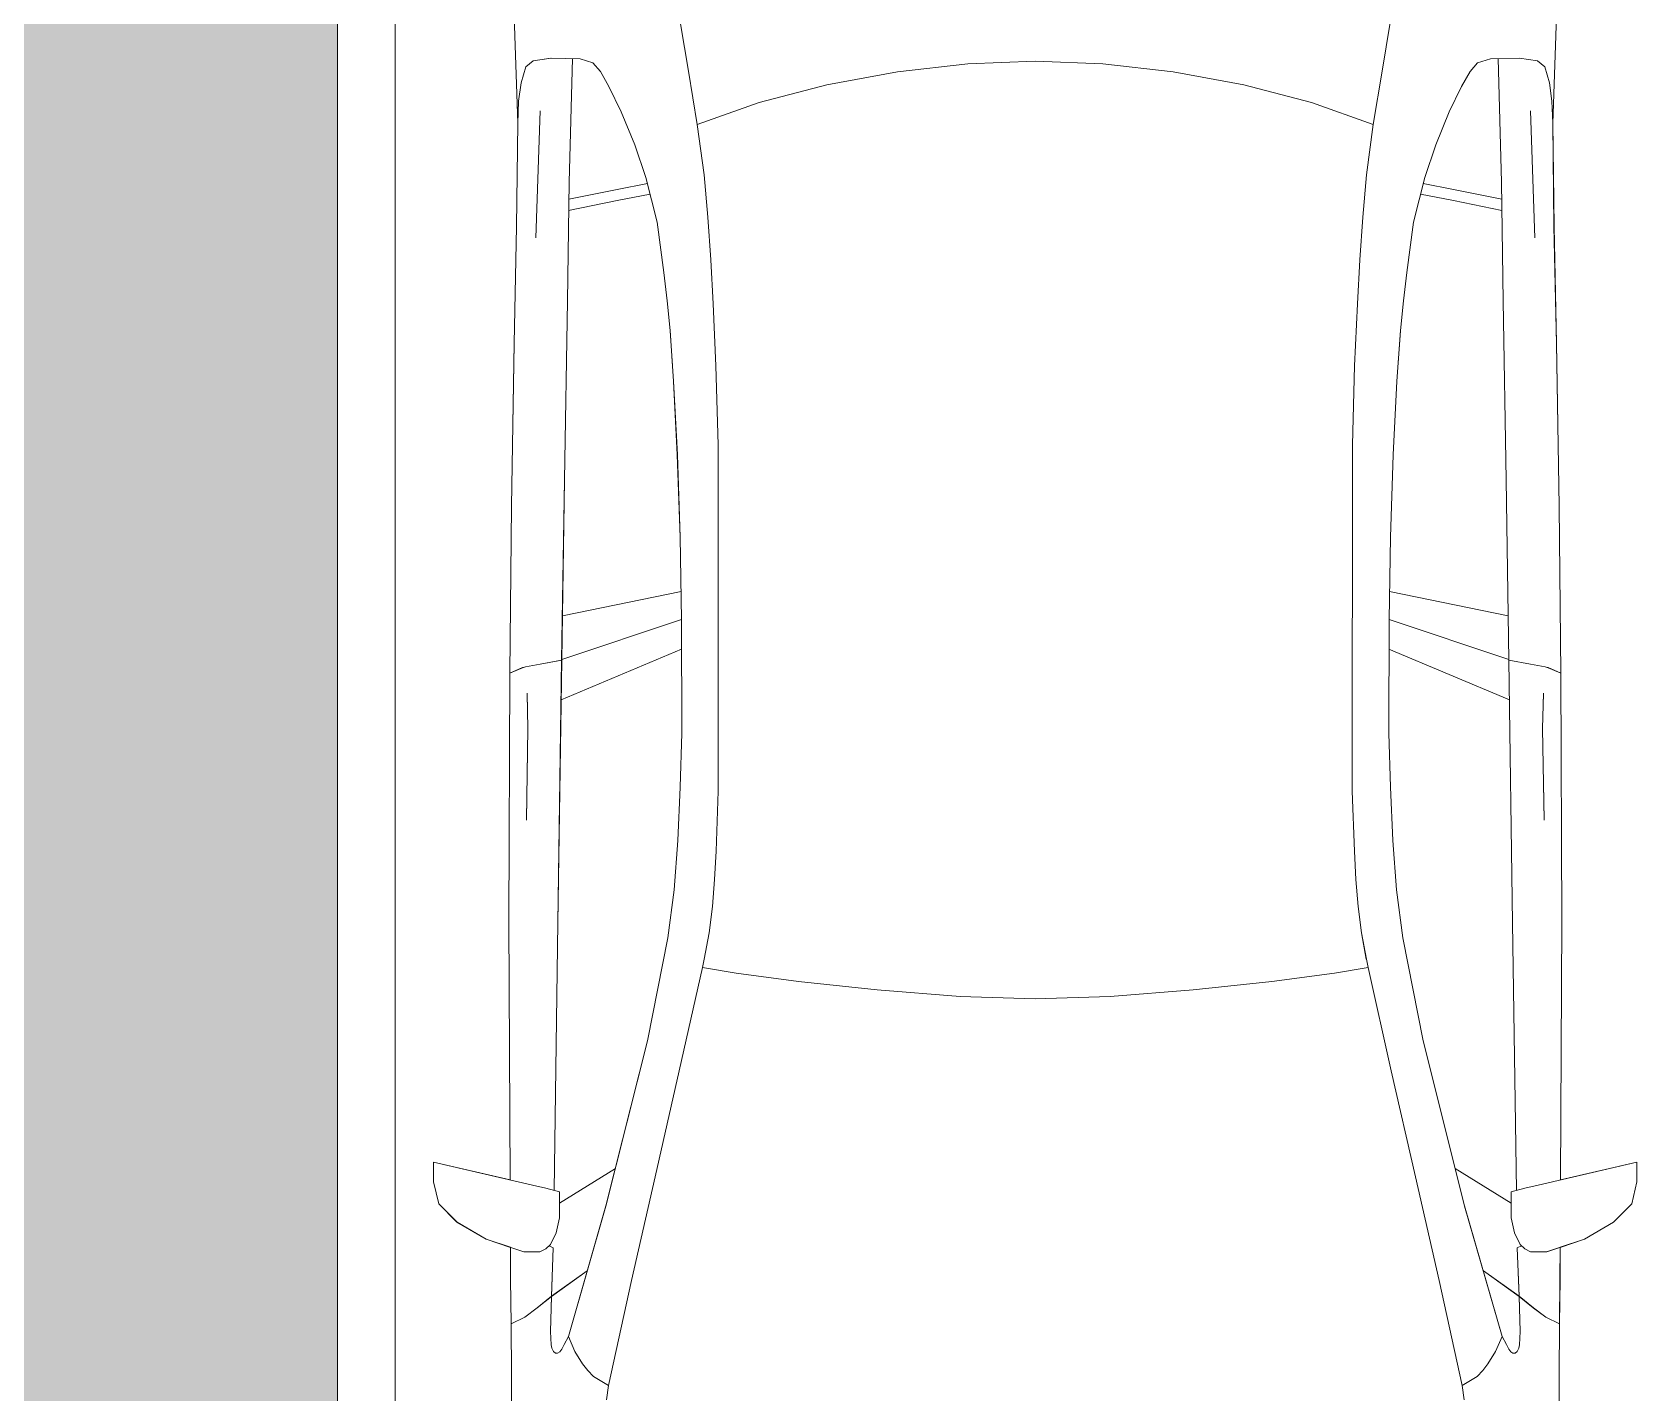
# Model space of a CAD drawing. Header units: millimetres. Extents: x -284281 to 1648660, y -821378 to -151356.
# Drawn here: x -206123 to -203312, y -269226 to -266857 of the extents above; entities that cross this region are included whole.
import ezdxf

# ---------------------------------------------------------------- set-up
doc = ezdxf.new("R2010")
doc.units = ezdxf.units.MM
doc.header["$MEASUREMENT"] = 0
doc.set_wipeout_variables(frame=1)
doc.linetypes.add('Wipeout_Contour', pattern=[1000, 0, -1000])
for name, color, linetype in [('Cars', 7, 'Continuous'), ('Extérieur - Environnement', 7, 'Continuous'), ('Sols_ Dalles', 7, 'Continuous'), ('Structure - Murs extérieurs', 7, 'Continuous')]:
    doc.layers.add(name, color=color, linetype=linetype)

# ---------------------------------------------------------------- blocks, each defined once
blk = doc.blocks.new('Dalle_14_1', base_point=(217961.3, -273253.3))
at = {"layer": 'Sols_ Dalles', "linetype": 'Continuous', "lineweight": 0, "true_color": 0x2e271c}
blk.add_hatch(color=250, dxfattribs=at).paths.add_polyline_path([(217961.3, -273253.3, 0.415791), (219972.1, -275253.2), (252109.1, -275106, 0.414214), (254098.3, -273095.2), (254087.4, -271073, -0.001346), (254087.4, -271062.3), (253905.6, -271062.3), (253905.6, -267687.3), (253887.3, -267687.3), (253887.3, -265687.3), (250537.6, -265687.3), (250537.6, -270787.3), (250537.7, -271092.1), (250548.6, -273114.3), (220537.6, -273253.3), (220537.6, -270687.3), (220537.6, -265687.3), (219961.3, -265687.3, 0.258849), (218113.8, -267154.8, 0.098562), (217961.3, -267920.6)])
at = {"layer": 'Sols_ Dalles', "color": 250, "linetype": 'Continuous', "lineweight": 5, "true_color": 0x1f1f1f, "flags": 128}
blk.add_lwpolyline([(217961.3, -273253.3, 0.415791), (219972.1, -275253.2), (252109.1, -275106, 0.414214), (254098.3, -273095.2), (254087.4, -271073, -0.001346), (254087.4, -271062.3), (253905.6, -271062.3), (253905.6, -267687.3), (253887.3, -267687.3), (253887.3, -265687.3), (250537.6, -265687.3), (250537.6, -270787.3), (250537.7, -271092.1), (250548.6, -273114.3), (220537.6, -273253.3), (220537.6, -270687.3), (220537.6, -265687.3), (219961.3, -265687.3, 0.258849), (218113.8, -267154.8, 0.098562), (217961.3, -267920.6)], format="xyb", close=True, dxfattribs=at)
blk = doc.blocks.new('Mur_62_1', base_point=(220537.6, -270787.3))
at = {"color": 254, "linetype": 'Wipeout_Contour', "lineweight": 0, "ltscale": 1389018.786850129}
blk.add_wipeout([(220537.6, -265687.3), (220537.6, -270687.3), (220637.6, -270687.3), (220637.6, -265687.3)], dxfattribs=at).dxf.layer = 'Structure - Murs extérieurs'
at = {"layer": 'Structure - Murs extérieurs', "color": 7, "linetype": 'Continuous', "lineweight": 5, "flags": 128}
for points in [[(220637.6, -270687.3), (220637.6, -265587.3)], [(220537.6, -265687.3), (220537.6, -270687.3)]]:
    blk.add_lwpolyline(points, dxfattribs=at)
blk = doc.blocks.new('Car 0025')
at = {"layer": 'Cars', "color": 7, "linetype": 'Continuous', "lineweight": 13}
for p, q in [((-652, 3786.7), (-615.8, 3571.1)), ((627.8, 3786.7), (591.6, 3571.1)), ((-920.3, 3683.6), (-913, 3480.7)), ((-913, 3480.7), (-920.3, 3683.6)), ((888.9, 3480.7), (896.1, 3683.6)), ((888.9, 3480.7), (896.1, 3683.6)), ((-899.1, 3578.6), (-907.5, 3550.6)), ((-886.4, 3589.1), (-899.1, 3578.6)), ((-855.4, 3593.9), (-886.4, 3589.1)), ((-804.8, 3592.7), (-855.4, 3593.9)), ((-824, 3377.8), (-818.1, 3593)), ((-782.3, 3585.5), (-804.8, 3592.7)), ((-769.3, 3570.3), (-782.3, 3585.5)), ((-754.4, 3544.1), (-769.3, 3570.3)), ((-615.8, 3571.1), (-600.6, 3478)), ((-252.3, 3570.1), (-375.1, 3547.5)), ((-129.6, 3584), (-252.3, 3570.1)), ((-12.1, 3588.7), (-129.6, 3584)), ((-12.1, 3588.7), (105.4, 3584)), ((105.4, 3584), (228.1, 3570.1)), ((228.1, 3570.1), (350.9, 3547.5)), ((591.6, 3571.1), (576.4, 3478)), ((730.2, 3544.1), (745.1, 3570.3)), ((745.1, 3570.3), (758.1, 3585.5)), ((758.1, 3585.5), (780.6, 3592.7)), ((780.6, 3592.7), (831.2, 3593.9)), ((799.8, 3377.8), (793.9, 3593)), ((831.2, 3593.9), (862.2, 3589.1)), ((862.2, 3589.1), (874.9, 3578.6)), ((874.9, 3578.6), (883.3, 3550.6)), ((-907.5, 3550.6), (-911.8, 3519.1)), ((-733, 3500.1), (-754.4, 3544.1)), ((-375.1, 3547.5), (-492.9, 3516.7)), ((350.9, 3547.5), (468.7, 3516.7)), ((708.8, 3500.1), (730.2, 3544.1)), ((883.3, 3550.6), (887.6, 3519.1)), ((-911.8, 3519.1), (-913, 3480.7)), ((-492.9, 3516.7), (-600.6, 3478)), ((468.7, 3516.7), (576.4, 3478)), ((887.6, 3519.1), (888.9, 3480.7)), ((-874.4, 3501.9), (-881.8, 3281.1)), ((-709.6, 3442.8), (-733, 3500.1)), ((685.4, 3442.8), (708.8, 3500.1)), ((850.2, 3501.9), (857.6, 3281.1)), ((-913, 3480.7), (-915.3, 3300.4)), ((-915.3, 3300.4), (-913, 3480.7)), ((-600.6, 3478), (-588.9, 3390.6)), ((576.4, 3478), (564.8, 3390.6)), ((891.1, 3300.4), (888.9, 3480.7)), ((891.1, 3300.4), (888.9, 3480.7)), ((-690.2, 3386.2), (-709.6, 3442.8)), ((666.1, 3386.2), (685.4, 3442.8)), ((-826.9, 3170.4), (-824, 3377.8)), ((-740, 3365.2), (-687.5, 3375.4)), ((-670.4, 3308.1), (-690.2, 3386.2)), ((-588.9, 3390.6), (-582.3, 3317.1)), ((564.8, 3390.6), (558.1, 3317.1)), ((646.2, 3308.1), (666.1, 3386.2)), ((715.8, 3365.2), (663.3, 3375.4)), ((802.7, 3170.4), (799.8, 3377.8)), ((-824.7, 3328.7), (-740.3, 3346)), ((-824.4, 3348), (-740, 3365.2)), ((-740.3, 3346), (-682.9, 3357.1)), ((716.1, 3346), (658.7, 3357.1)), ((800.2, 3348), (715.8, 3365.2)), ((800.5, 3328.7), (716.1, 3346)), ((-582.3, 3317.1), (-577.3, 3242.7)), ((558.1, 3317.1), (553.1, 3242.7)), ((-915.3, 3300.4), (-919.6, 3097.2)), ((-915.3, 3300.4), (-919.6, 3097.2)), ((-659, 3220.7), (-670.4, 3308.1)), ((634.8, 3220.7), (646.2, 3308.1)), ((895.4, 3097.2), (891.1, 3300.4)), ((891.1, 3300.4), (895.4, 3097.2)), ((-577.3, 3242.7), (-572.9, 3165.9)), ((553.1, 3242.7), (548.7, 3165.9)), ((-653.2, 3171.1), (-659, 3220.7)), ((629, 3171.1), (634.8, 3220.7)), ((-831.9, 2859.6), (-826.9, 3170.4)), ((-648.1, 3119.2), (-653.2, 3171.1)), ((-572.9, 3165.9), (-568.1, 3057.7)), ((548.7, 3165.9), (543.9, 3057.7)), ((623.9, 3119.2), (629, 3171.1)), ((807.7, 2859.6), (802.7, 3170.4)), ((-919.6, 3097.2), (-924.4, 2813.9)), ((-919.6, 3097.2), (-924.4, 2813.9)), ((-641.8, 3031.2), (-648.1, 3119.2)), ((617.6, 3031.2), (623.9, 3119.2)), ((900.2, 2813.9), (895.4, 3097.2)), ((895.4, 3097.2), (900.2, 2813.9)), ((-568.1, 3057.8), (-564.2, 2920.2)), ((543.9, 3057.8), (540, 2920.2)), ((-635.4, 2903.1), (-641.8, 3031.2)), ((611.2, 2903.1), (617.6, 3031.2)), ((-630.4, 2759.9), (-635.4, 2903.1)), ((-564.2, 2920.2), (-564.1, 2317.3)), ((540, 2920.2), (539.9, 2317.3)), ((606.2, 2759.9), (611.2, 2903.1)), ((-836.8, 2545.3), (-831.9, 2859.6)), ((812.6, 2545.3), (807.7, 2859.6)), ((-924.4, 2813.9), (-926.9, 2522.7)), ((-924.4, 2813.9), (-926.9, 2522.7)), ((902.7, 2522.7), (900.2, 2813.9)), ((900.2, 2813.9), (902.7, 2522.7)), ((-628, 2616.3), (-630.4, 2759.9)), ((603.8, 2616.3), (606.2, 2759.9)), ((-835.6, 2622.4), (-628.8, 2664.8)), ((811.4, 2622.4), (604.6, 2664.8)), ((-628, 2616.3), (-836.8, 2546.4)), ((-627.5, 2418.3), (-628, 2616.3)), ((603.3, 2418.3), (603.8, 2616.3)), ((603.8, 2616.3), (812.6, 2546.4)), ((-837.8, 2476.4), (-627.9, 2564.8)), ((813.6, 2476.4), (603.7, 2564.8)), ((-926.9, 2522.7), (-905.2, 2532.4)), ((-905.2, 2532.4), (-903.2, 2533)), ((-903.2, 2533), (-900, 2533.7)), ((-900, 2533.7), (-874.1, 2538.4)), ((-874.1, 2538.4), (-836.8, 2545.3)), ((-836.8, 2545.3), (-843.3, 2088.2)), ((812.6, 2545.3), (819.1, 2088.2)), ((849.9, 2538.4), (812.6, 2545.3)), ((875.8, 2533.7), (849.9, 2538.4)), ((879.1, 2533), (875.8, 2533.7)), ((881, 2532.4), (879.1, 2533)), ((902.7, 2522.7), (881, 2532.4)), ((-926.9, 2522.7), (-928.9, 2089.8)), ((-928.9, 2089.8), (-926.9, 2522.7)), ((904.7, 2089.8), (902.7, 2522.7)), ((904.7, 2089.8), (902.7, 2522.7)), ((-897, 2487.7), (-895.5, 2426.5)), ((872.8, 2487.7), (871.3, 2426.5)), ((-895.5, 2426.5), (-898.1, 2267.2)), ((-630.6, 2324.2), (-627.5, 2418.3)), ((606.4, 2324.2), (603.3, 2418.3)), ((871.3, 2426.5), (873.9, 2267.2)), ((-634.8, 2231.6), (-630.6, 2324.2)), ((-564.1, 2317.3), (-567.9, 2213)), ((539.9, 2317.3), (543.8, 2213)), ((610.6, 2231.6), (606.4, 2324.2)), ((-640.9, 2145.4), (-634.8, 2231.6)), ((616.7, 2145.4), (610.6, 2231.6)), ((-567.9, 2213), (-570.5, 2163.8)), ((543.8, 2213), (546.3, 2163.8)), ((-652.1, 2062.2), (-640.9, 2145.4)), ((-570.5, 2163.8), (-574.3, 2116.7)), ((546.3, 2163.8), (550.1, 2116.7)), ((627.9, 2062.2), (616.7, 2145.4)), ((-574.3, 2116.7), (-580.1, 2070.5)), ((550.1, 2116.7), (555.9, 2070.5)), ((-928.9, 2089.8), (-926.4, 1640.4)), ((-926.4, 1640.4), (-928.9, 2089.8)), ((-843.3, 2088.2), (-849.7, 1622.1)), ((819.1, 2088.2), (825.5, 1622.1)), ((902.2, 1640.4), (904.7, 2089.8)), ((902.2, 1640.4), (904.7, 2089.8)), ((-687.5, 1882.8), (-652.1, 2062.2)), ((-580.1, 2070.5), (-588.5, 2025.1)), ((555.9, 2070.5), (564.3, 2025.1)), ((663.3, 1882.8), (627.9, 2062.2)), ((-591.8, 2010.3), (-588.8, 2024.6)), ((-588.8, 2024.6), (-588.4, 2025.3)), ((564.6, 2024.6), (564.2, 2025.3)), ((567.6, 2010.3), (564.6, 2024.6)), ((-591.8, 2010.3), (-632, 1830.3)), ((-591.8, 2010.3), (-532.9, 2000.2)), ((-532.9, 2000.2), (-424.2, 1986.1)), ((508.7, 2000.2), (400, 1986.1)), ((567.6, 2010.3), (508.7, 2000.2)), ((567.6, 2010.3), (607.8, 1830.3)), ((-424.2, 1986.1), (-287.2, 1971.5)), ((-287.2, 1971.5), (-142.7, 1960.1)), ((263, 1971.5), (118.5, 1960.1)), ((400, 1986.1), (263, 1971.5)), ((-142.7, 1960.1), (-12.1, 1955.6)), ((118.5, 1960.1), (-12.1, 1955.6)), ((-759.7, 1595.1), (-687.5, 1882.8)), ((735.5, 1595.1), (663.3, 1882.8)), ((-632, 1830.3), (-674.2, 1645.7)), ((607.8, 1830.3), (650, 1645.7)), ((-926.4, 1640.4), (-1059.8, 1671.2)), ((-1059.8, 1671.2), (-1059.8, 1636.9)), ((-1059.8, 1671.2), (-887.7, 1631.5)), ((-1059.8, 1671.2), (-1059.8, 1636.9)), ((-743.3, 1660.3), (-840.5, 1599.8)), ((719.1, 1660.3), (816.3, 1599.8)), ((1035.6, 1671.2), (863.5, 1631.5)), ((1035.6, 1671.2), (902.2, 1640.4)), ((1035.6, 1636.9), (1035.6, 1671.2)), ((1035.6, 1671.2), (1035.6, 1636.9)), ((-1059.8, 1636.9), (-1050.9, 1598.8)), ((-1050.9, 1598.8), (-1059.8, 1636.9)), ((-887.7, 1631.5), (-864.6, 1626)), ((-674.2, 1645.7), (-715.3, 1465.4)), ((650, 1645.7), (691.1, 1465.4)), ((863.5, 1631.5), (840.4, 1626)), ((1026.7, 1598.8), (1035.6, 1636.9)), ((1026.7, 1598.8), (1035.6, 1636.9)), ((-864.6, 1626), (-840.5, 1619.8)), ((-840.5, 1619.8), (-840.5, 1574.6)), ((840.4, 1626), (816.3, 1619.8)), ((816.3, 1619.8), (816.3, 1574.6)), ((-1050.9, 1598.8), (-1019.1, 1566.8)), ((-1019.1, 1566.8), (-1050.9, 1598.8)), ((-840.5, 1574.6), (-846.5, 1548.1)), ((-759.7, 1595.1), (-825.1, 1368)), ((735.5, 1595.1), (800.9, 1368)), ((816.3, 1574.6), (822.3, 1548.1)), ((994.9, 1566.8), (1026.7, 1598.8)), ((994.9, 1566.8), (1026.7, 1598.8)), ((-1019.1, 1566.8), (-968.5, 1537.3)), ((-968.5, 1537.3), (-1019.1, 1566.8)), ((-846.5, 1548.1), (-856.3, 1528)), ((822.3, 1548.1), (832.1, 1528)), ((944.3, 1537.3), (994.9, 1566.8)), ((944.3, 1537.3), (994.9, 1566.8)), ((-968.5, 1537.3), (-926, 1523.1)), ((-902.5, 1515.3), (-968.5, 1537.3)), ((-926, 1523.1), (-925.7, 1467.7)), ((-925.7, 1467.7), (-926, 1523.1)), ((-864.4, 1520.4), (-874.6, 1515.3)), ((-856.3, 1528), (-864.4, 1520.4)), ((-851.4, 1522.3), (-858.6, 1525.8)), ((-851.4, 1522.3), (-854.4, 1437.8)), ((827.2, 1522.3), (834.4, 1525.8)), ((827.2, 1522.3), (830.2, 1437.8)), ((832.1, 1528), (840.2, 1520.4)), ((840.2, 1520.4), (850.4, 1515.3)), ((878.3, 1515.3), (944.3, 1537.3)), ((901.5, 1467.7), (901.8, 1523.1)), ((901.5, 1467.7), (901.8, 1523.1)), ((901.8, 1523.1), (944.3, 1537.3)), ((-874.6, 1515.3), (-902.5, 1515.3)), ((850.4, 1515.3), (878.3, 1515.3)), ((-925.7, 1467.7), (-924.7, 1389.7)), ((-925.7, 1467.7), (-924.7, 1389.7)), ((-792.3, 1482), (-854.4, 1437.8)), ((-715.3, 1465.4), (-755.5, 1282.4)), ((691.1, 1465.4), (731.3, 1282.4)), ((768.1, 1482), (830.2, 1437.8)), ((900.5, 1389.7), (901.5, 1467.7)), ((901.5, 1467.7), (900.5, 1389.7)), ((-854.4, 1437.8), (-879.3, 1417.7)), ((-854.4, 1437.8), (-856.2, 1376.4)), ((830.2, 1437.8), (855.1, 1417.7)), ((830.2, 1437.8), (832, 1376.4)), ((-879.3, 1417.7), (-900.9, 1401.3)), ((855.1, 1417.7), (876.7, 1401.3)), ((-900.9, 1401.3), (-924.7, 1389.7)), ((-924.7, 1389.7), (-920.5, 734.5)), ((-924.7, 1389.7), (-920.5, 734.5)), ((876.7, 1401.3), (900.5, 1389.7)), ((896.3, 734.5), (900.5, 1389.7)), ((900.5, 1389.7), (896.3, 734.5)), ((-856.2, 1376.4), (-855, 1353.4)), ((-855, 1353.4), (-853.9, 1347.6)), ((-836.8, 1345.8), (-832.5, 1354)), ((-832.4, 1354), (-825.1, 1368)), ((-825.1, 1368), (-813.7, 1341.5)), ((800.9, 1368), (789.5, 1341.5)), ((808.2, 1354), (800.9, 1368)), ((812.6, 1345.8), (808.3, 1354)), ((830.8, 1353.4), (829.7, 1347.6)), ((832, 1376.4), (830.8, 1353.4)), ((-853.9, 1347.6), (-851, 1342)), ((-847.5, 1338.9), (-851, 1342)), ((-843.8, 1338.8), (-847.5, 1338.9)), ((-839.9, 1341.4), (-843.8, 1338.8)), ((-839.9, 1341.4), (-836.8, 1345.8)), ((-813.7, 1341.5), (-800.3, 1320)), ((789.5, 1341.5), (776.1, 1320)), ((815.7, 1341.4), (812.6, 1345.8)), ((815.7, 1341.4), (819.6, 1338.8)), ((819.6, 1338.8), (823.3, 1338.9)), ((823.3, 1338.9), (826.8, 1342)), ((829.7, 1347.6), (826.8, 1342)), ((-800.3, 1320), (-791.1, 1308.8)), ((-791.1, 1308.8), (-781.4, 1298.4)), ((-781.4, 1298.4), (-755.5, 1282.4)), ((757.2, 1298.4), (731.3, 1282.4)), ((766.9, 1308.8), (757.2, 1298.4)), ((776.1, 1320), (766.9, 1308.8)), ((-755.5, 1282.4), (-758.8, 1257.5)), ((-755.5, 1282.4), (-755.5, 1282.4)), ((731.3, 1282.4), (734.6, 1257.5)), ((731.3, 1282.4), (731.3, 1282.4))]:
    blk.add_line(p, q, dxfattribs=at)

msp = doc.modelspace()

# ---------------------------------------------------------------- hatches: boundary and pattern name
at = {"layer": 'Sols_ Dalles', "linetype": 'Continuous', "lineweight": 0, "true_color": 0x2e271c}
msp.add_hatch(color=250, dxfattribs=at).paths.add_polyline_path([(-208168.02222, -273253.26877, 0.4157910988), (-206157.25619, -275253.23979), (-174020.265, -275105.96997, 0.4142135624), (-172031.06001, -273095.23292), (-172041.94576, -271073.02067, -0.001345761), (-172041.97474, -271062.25464), (-172041.97474, -267687.29374), (-172041.97474, -265687.29374), (-175591.76314, -265687.29374), (-175591.76314, -270787.29219), (-175591.60232, -271092.1288), (-175580.71657, -273114.34105), (-205591.76314, -273253.26877), (-205591.76314, -270687.29374), (-205591.76314, -265687.29374), (-206168.02222, -265687.29374, 0.2588489053), (-208015.56832, -267154.75238, 0.0985616194), (-208168.02222, -267920.63319)])

# ---------------------------------------------------------------- linework, layer by layer
at = {"color": 9, "linetype": 'Continuous', "lineweight": 5}
msp.add_lwpolyline([(-208256.2426, -273475.38502, 0.3865533313), (-206058.31933, -275253.23979), (-190681.3397, -275196.19066), (-182697.89344, -275116.10287, 0.0051889555), (-182644.79769, -275105.96997), (-173921.32814, -275105.96997, 0.4142135624), (-171932.12315, -273095.23292), (-171943.0089, -271073.02067, -0.001345761), (-171943.03788, -271062.25464), (-171943.03788, -267687.29374), (-171943.03788, -265687.29374), (-173921.32814, -265687.29374), (-175591.76314, -265687.29374), (-175591.76314, -270687.29374), (-205491.76314, -270687.29374), (-205491.76314, -265687.29374), (-205491.76314, -265587.29374), (-206176.19022, -265587.29374), (-206173.85271, -265605.82722, 0.2588490016), (-208011.65088, -266951.54513), (-208028.61366, -266943.72092, 0.0985615086), (-208259.38232, -267730.33623), (-208266.6445, -273329.32486, 0.0251892193)], format="xyb", close=True, dxfattribs=at)
at = {"layer": 'Extérieur - Environnement', "color": 7, "linetype": 'Continuous', "lineweight": 13}
for p, q in [((-205016.84877, -266709.07991), (-204980.67653, -266924.69169)), ((-203737.03672, -266709.07991), (-203773.20896, -266924.69169)), ((-205285.15249, -266812.14388), (-205277.89134, -267015.11622)), ((-205277.89134, -267015.11622), (-205285.15249, -266812.14388)), ((-203475.99415, -267015.11622), (-203468.733, -266812.14388)), ((-203475.99415, -267015.11622), (-203468.733, -266812.14388)), ((-205251.19863, -266906.68173), (-205263.89964, -266917.17362)), ((-205220.22078, -266901.90924), (-205251.19863, -266906.68173)), ((-205169.60693, -266903.11646), (-205220.22078, -266901.90924)), ((-205188.81255, -267118.03368), (-205182.98912, -266902.79727)), ((-205147.13222, -266910.29321), (-205169.60693, -266903.11646)), ((-205134.13392, -266925.46847), (-205147.13222, -266910.29321)), ((-204494.47813, -266911.77991), (-204617.161, -266925.66614)), ((-204376.94274, -266907.061), (-204494.47813, -266911.77991)), ((-204376.94274, -266907.061), (-204259.40736, -266911.77991)), ((-204259.40736, -266911.77991), (-204136.72449, -266925.66614)), ((-203619.75157, -266925.46847), (-203606.75327, -266910.29321)), ((-203606.75327, -266910.29321), (-203584.27856, -266903.11646)), ((-203584.27856, -266903.11646), (-203533.66471, -266901.90924)), ((-203565.07294, -267118.03368), (-203570.89637, -266902.79727)), ((-203533.66471, -266901.90924), (-203502.68686, -266906.68173)), ((-203502.68686, -266906.68173), (-203489.98585, -266917.17362)), ((-205263.89964, -266917.17362), (-205272.30422, -266945.17872)), ((-205119.2401, -266951.66209), (-205134.13392, -266925.46847)), ((-204980.67653, -266924.69169), (-204965.46305, -267017.73544)), ((-204617.161, -266925.66614), (-204739.9158, -266948.26862)), ((-204136.72449, -266925.66614), (-204013.96969, -266948.26862)), ((-203773.20896, -266924.69169), (-203788.42244, -267017.73544)), ((-203634.64539, -266951.66209), (-203619.75157, -266925.46847)), ((-203489.98585, -266917.17362), (-203481.58127, -266945.17872)), ((-205272.30422, -266945.17872), (-205276.61845, -266976.68211)), ((-205097.83573, -266995.68437), (-205119.2401, -266951.66209)), ((-204739.9158, -266948.26862), (-204857.76541, -266979.13343)), ((-204013.96969, -266948.26862), (-203896.12008, -266979.13343)), ((-203656.04976, -266995.68437), (-203634.64539, -266951.66209)), ((-203481.58127, -266945.17872), (-203477.26704, -266976.68211)), ((-205276.61845, -266976.68211), (-205277.89134, -267015.11622)), ((-205239.22493, -266993.87959), (-205246.64212, -267214.66003)), ((-205074.42076, -267052.95632), (-205097.83573, -266995.68437)), ((-204857.76541, -266979.13343), (-204965.46305, -267017.73544)), ((-203896.12008, -266979.13343), (-203788.42244, -267017.73544)), ((-203679.46473, -267052.95632), (-203656.04976, -266995.68437)), ((-203514.66056, -266993.87959), (-203507.24337, -267214.66003)), ((-203477.26704, -266976.68211), (-203475.99415, -267015.11622)), ((-205277.89134, -267015.11622), (-205280.10508, -267195.42194)), ((-205280.10508, -267195.42194), (-205277.89134, -267015.11622)), ((-204965.46305, -267017.73544), (-204953.79158, -267105.16234)), ((-203788.42244, -267017.73544), (-203800.09391, -267105.16234)), ((-203473.78041, -267195.42194), (-203475.99415, -267015.11622)), ((-203473.78041, -267195.42194), (-203475.99415, -267015.11622)), ((-205055.09156, -267109.61749), (-205074.42076, -267052.95632)), ((-203698.79393, -267109.61749), (-203679.46473, -267052.95632)), ((-205035.25682, -267187.636), (-205055.09156, -267109.61749)), ((-204953.7931, -267105.14564), (-204947.1002, -267178.67008)), ((-203800.09239, -267105.14564), (-203806.78529, -267178.67008)), ((-203718.62866, -267187.636), (-203698.79393, -267109.61749)), ((-205191.74496, -267325.35055), (-205188.81255, -267118.03368)), ((-205189.23314, -267147.76871), (-205104.84498, -267130.53691)), ((-205105.11787, -267149.83017), (-205047.7029, -267138.68025)), ((-205104.84498, -267130.53691), (-205052.36424, -267120.34522)), ((-203648.76762, -267149.83017), (-203706.18259, -267138.68025)), ((-203649.04051, -267130.53691), (-203701.52125, -267120.34522)), ((-203564.65235, -267147.76871), (-203649.04051, -267130.53691)), ((-203562.14053, -267325.35055), (-203565.07294, -267118.03368)), ((-205189.50603, -267167.06197), (-205105.11787, -267149.83017)), ((-203564.37946, -267167.06197), (-203648.76762, -267149.83017)), ((-205280.10508, -267195.42194), (-205284.45446, -267398.63248)), ((-205280.10508, -267195.42194), (-205284.45446, -267398.63248)), ((-205023.84787, -267275.12651), (-205035.25682, -267187.636)), ((-204947.10113, -267178.65615), (-204942.13431, -267253.1309)), ((-203806.78436, -267178.65615), (-203811.75117, -267253.1309)), ((-203730.03762, -267275.12651), (-203718.62866, -267187.636)), ((-203469.43102, -267398.63248), (-203473.78041, -267195.42194)), ((-203473.78041, -267195.42194), (-203469.43102, -267398.63248)), ((-205018.00148, -267324.70503), (-205023.84787, -267275.12651)), ((-204942.1346, -267253.12659), (-204937.73119, -267329.92371)), ((-203811.75089, -267253.12659), (-203816.1543, -267329.92371)), ((-203735.88401, -267324.70503), (-203730.03762, -267275.12651)), ((-205196.70523, -267636.14806), (-205191.74496, -267325.35055)), ((-205012.90758, -267376.54286), (-205018.00148, -267324.70503)), ((-204937.73163, -267329.91363), (-204932.96602, -267438.03433)), ((-203816.15386, -267329.91363), (-203820.91947, -267438.03433)), ((-203740.9779, -267376.54286), (-203735.88401, -267324.70503)), ((-203557.18026, -267636.14806), (-203562.14053, -267325.35055)), ((-205006.67024, -267464.55695), (-205012.90758, -267376.54286)), ((-203747.21525, -267464.55695), (-203740.9779, -267376.54286)), ((-205284.45446, -267398.63248), (-205289.23999, -267681.8664)), ((-205284.45446, -267398.63248), (-205289.23999, -267681.8664)), ((-203464.6455, -267681.8664), (-203469.43102, -267398.63248)), ((-203469.43102, -267398.63248), (-203464.6455, -267681.8664)), ((-204932.96612, -267438.03077), (-204928.99526, -267575.55173)), ((-203820.91937, -267438.03077), (-203824.89023, -267575.55173)), ((-205000.28308, -267592.68594), (-205006.67024, -267464.55695)), ((-203753.60241, -267592.68594), (-203747.21525, -267464.55695)), ((-204928.99526, -267575.55173), (-204928.95669, -268178.51767)), ((-203824.89023, -267575.55173), (-203824.9288, -268178.51767)), ((-204995.28317, -267735.92644), (-205000.28308, -267592.68594)), ((-203758.60232, -267735.92644), (-203753.60241, -267592.68594)), ((-205201.66572, -267950.44806), (-205196.70523, -267636.14806)), ((-203552.21977, -267950.44806), (-203557.18026, -267636.14806)), ((-205289.23999, -267681.8664), (-205291.75832, -267973.11319)), ((-205289.23999, -267681.8664), (-205291.75832, -267973.11319)), ((-203462.12717, -267973.11319), (-203464.6455, -267681.8664)), ((-203464.6455, -267681.8664), (-203462.12717, -267973.11319)), ((-204992.8601, -267879.45679), (-204995.28317, -267735.92644)), ((-203761.02539, -267879.45679), (-203758.60232, -267735.92644)), ((-205200.44926, -267873.3724), (-204993.67798, -267831.0099)), ((-203553.43623, -267873.3724), (-203760.20751, -267831.0099)), ((-204992.8601, -267879.45679), (-205201.6485, -267949.35697)), ((-204992.32157, -268077.47084), (-204992.8601, -267879.45679)), ((-203761.56391, -268077.47084), (-203761.02539, -267879.45679)), ((-203761.02539, -267879.45679), (-203552.23699, -267949.35697)), ((-205238.9228, -267957.43193), (-205201.66572, -267950.44806)), ((-205201.66572, -267950.44806), (-205208.1045, -268407.60147)), ((-205202.63725, -268019.42707), (-204992.71992, -267931.00109)), ((-203551.24823, -268019.42707), (-203761.16557, -267931.00109)), ((-203552.21977, -267950.44806), (-203545.78099, -268407.60147)), ((-203514.96269, -267957.43193), (-203552.21977, -267950.44806)), ((-205291.75832, -267973.11319), (-205293.72656, -268405.99152)), ((-205293.72656, -268405.99152), (-205291.75832, -267973.11319)), ((-205291.75832, -267973.11319), (-205270.04963, -267963.34875)), ((-205270.04963, -267963.34875), (-205268.09412, -267962.78294)), ((-205268.09412, -267962.78294), (-205264.83607, -267962.08777)), ((-205264.83607, -267962.08777), (-205238.9228, -267957.43193)), ((-203489.04941, -267962.08777), (-203514.96269, -267957.43193)), ((-203485.79137, -267962.78294), (-203489.04941, -267962.08777)), ((-203483.83586, -267963.34875), (-203485.79137, -267962.78294)), ((-203462.12717, -267973.11319), (-203483.83586, -267963.34875)), ((-203460.15893, -268405.99152), (-203462.12717, -267973.11319)), ((-203460.15893, -268405.99152), (-203462.12717, -267973.11319)), ((-205261.86378, -268008.0365), (-205260.36518, -268069.30026)), ((-203492.02171, -268008.0365), (-203493.52031, -268069.30026)), ((-205260.36518, -268069.30026), (-205262.94137, -268228.63)), ((-204995.47253, -268171.56036), (-204992.32157, -268077.47084)), ((-203758.41296, -268171.56036), (-203761.56391, -268077.47084)), ((-203493.52031, -268069.30026), (-203490.94411, -268228.63)), ((-204999.66698, -268264.18443), (-204995.47253, -268171.56036)), ((-204928.95669, -268178.51767), (-204932.7934, -268282.80321)), ((-203824.9288, -268178.51767), (-203821.09209, -268282.80321)), ((-203754.21851, -268264.18443), (-203758.41296, -268171.56036)), ((-205005.76622, -268350.33641), (-204999.66698, -268264.18443)), ((-204932.79301, -268282.79561), (-204935.32717, -268331.97201)), ((-203821.09248, -268282.79561), (-203818.55832, -268331.97201)), ((-203748.11926, -268350.33641), (-203754.21851, -268264.18443)), ((-204935.32633, -268331.95584), (-204939.12473, -268379.1068)), ((-203818.55915, -268331.95584), (-203814.76076, -268379.1068)), ((-205016.91226, -268433.58816), (-205005.76622, -268350.33641)), ((-203736.97323, -268433.58816), (-203748.11926, -268350.33641)), ((-204939.12291, -268379.08424), (-204944.94586, -268425.32705)), ((-203814.76258, -268379.08424), (-203808.93963, -268425.32705)), ((-205293.72656, -268405.99152), (-205291.24834, -268855.37588)), ((-205291.24834, -268855.37588), (-205293.72656, -268405.99152)), ((-205208.10415, -268407.60147), (-205214.55165, -268873.64916)), ((-204944.94586, -268425.32705), (-204953.37653, -268470.69473)), ((-203808.93963, -268425.32705), (-203800.50896, -268470.69473)), ((-203545.78134, -268407.60147), (-203539.33384, -268873.64916)), ((-203462.63715, -268855.37588), (-203460.15893, -268405.99152)), ((-203462.63715, -268855.37588), (-203460.15893, -268405.99152)), ((-205052.32856, -268612.97487), (-205016.91226, -268433.58816)), ((-203701.55693, -268612.97487), (-203736.97323, -268433.58816)), ((-204956.67646, -268485.50019), (-204996.83441, -268665.46056)), ((-204956.67646, -268485.50019), (-204953.59796, -268471.18443)), ((-204956.67646, -268485.50019), (-204897.7061, -268495.56309)), ((-204953.59796, -268471.18443), (-204953.29055, -268470.50459)), ((-203797.20903, -268485.50019), (-203856.17939, -268495.56309)), ((-203800.28753, -268471.18443), (-203800.59494, -268470.50459)), ((-203797.20903, -268485.50019), (-203800.28753, -268471.18443)), ((-203797.20903, -268485.50019), (-203757.05108, -268665.46056)), ((-204897.7061, -268495.56309), (-204789.08954, -268509.72051)), ((-204789.08954, -268509.72051), (-204652.00502, -268524.31874)), ((-203964.79595, -268509.72051), (-204101.88047, -268524.31874)), ((-203856.17939, -268495.56309), (-203964.79595, -268509.72051)), ((-204652.00502, -268524.31874), (-204507.56039, -268535.70581)), ((-204507.56039, -268535.70581), (-204376.94274, -268540.22868)), ((-204246.3251, -268535.70581), (-204376.94274, -268540.22868)), ((-204101.88047, -268524.31874), (-204246.3251, -268535.70581)), ((-205124.52845, -268900.71807), (-205052.32856, -268612.97487)), ((-203629.35704, -268900.71807), (-203701.55693, -268612.97487)), ((-204996.83441, -268665.46056), (-205039.01436, -268850.05203)), ((-203757.05108, -268665.46056), (-203714.87113, -268850.05203)), ((-205291.24834, -268855.37588), (-205424.62049, -268824.57526)), ((-205424.62049, -268824.57526), (-205424.62049, -268858.86413)), ((-205424.62049, -268824.57526), (-205252.58545, -268864.30459)), ((-205424.62049, -268824.57526), (-205424.62049, -268858.86413)), ((-203329.265, -268824.57526), (-203501.30004, -268864.30459)), ((-203329.265, -268824.57526), (-203462.63715, -268855.37588)), ((-203329.265, -268858.86413), (-203329.265, -268824.57526)), ((-203329.265, -268824.57526), (-203329.265, -268858.86413)), ((-205108.15421, -268835.46068), (-205205.33605, -268895.94519)), ((-205039.01436, -268850.05203), (-205080.16456, -269030.34197)), ((-203714.87113, -268850.05203), (-203673.72093, -269030.34197)), ((-203645.73128, -268835.46068), (-203548.54944, -268895.94519)), ((-205424.62049, -268858.86413), (-205415.76032, -268896.99574)), ((-205415.76032, -268896.99574), (-205424.62049, -268858.86413)), ((-205252.58545, -268864.30459), (-205229.45639, -268869.80872)), ((-205229.45639, -268869.80872), (-205205.33605, -268876.0237)), ((-205205.33605, -268876.0237), (-205205.33605, -268921.1711)), ((-203524.4291, -268869.80872), (-203548.54944, -268876.0237)), ((-203548.54944, -268876.0237), (-203548.54944, -268921.1711)), ((-203501.30004, -268864.30459), (-203524.4291, -268869.80872)), ((-203338.12517, -268896.99574), (-203329.265, -268858.86413)), ((-203338.12517, -268896.99574), (-203329.265, -268858.86413)), ((-205415.76032, -268896.99574), (-205383.90188, -268928.95544)), ((-205383.90188, -268928.95544), (-205415.76032, -268896.99574)), ((-205124.52845, -268900.71807), (-205189.94267, -269127.82494)), ((-203629.35704, -268900.71807), (-203563.94282, -269127.82494)), ((-203369.98361, -268928.95544), (-203338.12517, -268896.99574)), ((-203369.98361, -268928.95544), (-203338.12517, -268896.99574)), ((-205383.90188, -268928.95544), (-205333.36182, -268958.44643)), ((-205333.36182, -268958.44643), (-205383.90188, -268928.95544)), ((-205205.33605, -268921.1711), (-205211.34759, -268947.69805)), ((-203548.54944, -268921.1711), (-203542.5379, -268947.69805)), ((-203420.52367, -268958.44643), (-203369.98361, -268928.95544)), ((-203420.52367, -268958.44643), (-203369.98361, -268928.95544)), ((-205333.36182, -268958.44643), (-205290.84866, -268972.66499)), ((-205267.38666, -268980.51188), (-205333.36182, -268958.44643)), ((-205211.34759, -268947.69805), (-205221.1555, -268967.80458)), ((-203542.5379, -268947.69805), (-203532.72999, -268967.80458)), ((-203486.49883, -268980.51188), (-203420.52367, -268958.44643)), ((-203463.03683, -268972.66499), (-203420.52367, -268958.44643)), ((-205290.84866, -268972.66499), (-205290.59084, -269028.07397)), ((-205290.59084, -269028.07397), (-205290.84866, -268972.66499)), ((-205239.4025, -268980.44581), (-205267.38666, -268980.51188)), ((-205229.23049, -268975.33817), (-205239.4025, -268980.44581)), ((-205221.1555, -268967.80458), (-205229.23049, -268975.33817)), ((-205216.27842, -268973.48156), (-205223.4831, -268969.97612)), ((-205216.27842, -268973.48156), (-205219.24696, -269058.01959)), ((-203537.60706, -268973.48156), (-203530.40239, -268969.97612)), ((-203537.60706, -268973.48156), (-203534.63853, -269058.01959)), ((-203532.72999, -268967.80458), (-203524.655, -268975.33817)), ((-203524.655, -268975.33817), (-203514.48299, -268980.44581)), ((-203514.48299, -268980.44581), (-203486.49883, -268980.51188)), ((-203463.29465, -269028.07397), (-203463.03683, -268972.66499)), ((-203463.29465, -269028.07397), (-203463.03683, -268972.66499)), ((-205157.09915, -269013.79792), (-205219.24696, -269058.01959)), ((-203596.78634, -269013.79792), (-203534.63853, -269058.01959)), ((-205290.59084, -269028.07397), (-205289.53909, -269106.12444)), ((-205290.59084, -269028.07397), (-205289.53909, -269106.12444)), ((-205080.16456, -269030.34197), (-205120.32933, -269213.35195)), ((-203673.72093, -269030.34197), (-203633.55616, -269213.35195)), ((-203464.3464, -269106.12444), (-203463.29465, -269028.07397)), ((-203463.29465, -269028.07397), (-203464.3464, -269106.12444)), ((-205244.10816, -269078.04263), (-205265.70412, -269094.51864)), ((-205219.24696, -269058.01959), (-205244.10816, -269078.04263)), ((-205219.24696, -269058.01959), (-205221.08111, -269119.39447)), ((-203534.63853, -269058.01959), (-203509.77733, -269078.04263)), ((-203534.63853, -269058.01959), (-203532.80438, -269119.39447)), ((-203509.77733, -269078.04263), (-203488.18137, -269094.51864)), ((-205265.70412, -269094.51864), (-205289.53909, -269106.12444)), ((-205289.53909, -269106.12444), (-205285.38806, -269761.2809)), ((-205289.53909, -269106.12444), (-205285.38806, -269761.2809)), ((-203488.18137, -269094.51864), (-203464.3464, -269106.12444)), ((-203468.49743, -269761.2809), (-203464.3464, -269106.12444)), ((-203464.3464, -269106.12444), (-203468.49743, -269761.2809)), ((-205221.08111, -269119.39447), (-205219.80212, -269142.41113)), ((-205197.29098, -269141.74207), (-205189.94267, -269127.82494)), ((-205189.94267, -269127.82494), (-205178.4972, -269154.26748)), ((-203563.94282, -269127.82494), (-203575.38828, -269154.26748)), ((-203556.59451, -269141.74207), (-203563.94282, -269127.82494)), ((-203532.80438, -269119.39447), (-203534.08337, -269142.41113)), ((-205219.80212, -269142.41113), (-205218.76437, -269148.16525)), ((-205218.76437, -269148.16525), (-205215.8417, -269153.82919)), ((-205212.38084, -269156.90174), (-205215.8417, -269153.82919)), ((-205208.632, -269156.93584), (-205212.38084, -269156.90174)), ((-205204.73565, -269154.38891), (-205208.632, -269156.93584)), ((-205204.73565, -269154.38891), (-205201.64418, -269150.02912)), ((-205201.64418, -269150.02912), (-205197.2965, -269141.74207)), ((-205178.4972, -269154.26748), (-205165.15356, -269175.77573)), ((-203575.38828, -269154.26748), (-203588.73193, -269175.77573)), ((-203552.24131, -269150.02912), (-203556.58899, -269141.74207)), ((-203549.14983, -269154.38891), (-203552.24131, -269150.02912)), ((-203549.14983, -269154.38891), (-203545.25349, -269156.93584)), ((-203545.25349, -269156.93584), (-203541.50465, -269156.90174)), ((-203541.50465, -269156.90174), (-203538.04379, -269153.82919)), ((-203535.12112, -269148.16525), (-203538.04379, -269153.82919)), ((-203534.08337, -269142.41113), (-203535.12112, -269148.16525)), ((-205165.15356, -269175.77573), (-205155.95706, -269186.97271)), ((-205155.95706, -269186.97271), (-205146.23737, -269197.41058)), ((-203597.92843, -269186.97271), (-203607.64811, -269197.41058)), ((-203588.73193, -269175.77573), (-203597.92843, -269186.97271)), ((-205146.23737, -269197.41058), (-205120.32933, -269213.35195)), ((-205120.32933, -269213.35195), (-205123.61934, -269238.27627)), ((-205120.31619, -269213.35195), (-205120.32933, -269213.35195)), ((-203633.5693, -269213.35195), (-203633.55616, -269213.35195)), ((-203607.64811, -269197.41058), (-203633.55616, -269213.35195)), ((-203633.55616, -269213.35195), (-203630.26615, -269238.27627))]:
    msp.add_line(p, q, dxfattribs=at)
at = {"layer": 'Sols_ Dalles', "color": 7, "linetype": 'Continuous', "lineweight": 5, "flags": 128}
msp.add_lwpolyline([(-208168.02222, -273253.26877, 0.4157910988), (-206157.25619, -275253.23979), (-174020.265, -275105.96997, 0.4142135624), (-172031.06001, -273095.23292), (-172041.94576, -271073.02067, -0.001345761), (-172041.97474, -271062.25464), (-172041.97474, -267687.29374), (-172041.97474, -265687.29374), (-175591.76314, -265687.29374), (-175591.76314, -270787.29219), (-175591.60232, -271092.1288), (-175580.71657, -273114.34105), (-205591.76314, -273253.26877), (-205591.76314, -270687.29374), (-205591.76314, -265687.29374), (-206168.02222, -265687.29374, 0.2588489053), (-208015.56832, -267154.75238, 0.0985616194), (-208168.02222, -267920.63319)], format="xyb", close=True, dxfattribs=at)
at = {"layer": 'Sols_ Dalles', "color": 250, "linetype": 'Continuous', "lineweight": 5, "true_color": 0x1f1f1f}
msp.add_lwpolyline([(-208168.02222, -273253.26877, 0.4157910988), (-206157.25619, -275253.23979), (-174020.265, -275105.96997, 0.4142135624), (-172031.06001, -273095.23292), (-172041.94576, -271073.02067, -0.001345761), (-172041.97474, -271062.25464), (-172041.97474, -267687.29374), (-172041.97474, -265687.29374), (-175591.76314, -265687.29374), (-175591.76314, -270787.29219), (-175591.60232, -271092.1288), (-175580.71657, -273114.34105), (-205591.76314, -273253.26877), (-205591.76314, -270687.29374), (-205591.76314, -265687.29374), (-206168.02222, -265687.29374, 0.2588489053), (-208015.56832, -267154.75238, 0.0985616194), (-208168.02222, -267920.63319)], format="xyb", close=True, dxfattribs=at)

# ---------------------------------------------------------------- block references
at = {"layer": 'Cars', "color": 7, "linetype": 'Continuous', "lineweight": 5, "zscale": 1000}
msp.add_blockref('Car 0025', (-204364.8444, -270495.78396), dxfattribs=at)
at = {"layer": 'Sols_ Dalles', "color": 250, "linetype": 'Continuous', "lineweight": 5, "true_color": 0x1f1f1f}
msp.add_blockref('Dalle_14_1', (-208168.02222, -273253.26877), dxfattribs=at)

# ---------------------------------------------------------------- next in the draw order: block references
at = {"layer": 'Structure - Murs extérieurs', "color": 211, "lineweight": 5, "true_color": 0xfe55ff}
msp.add_blockref('Mur_62_1', (-205591.76314, -270787.2922), dxfattribs=at)

# ---------------------------------------------------------------- next in the draw order: linework, layer by layer
at = {"color": 253, "linetype": 'Continuous', "lineweight": 5, "true_color": 0x9f9f9f, "flags": 128}
msp.add_lwpolyline([(-175591.76314, -265687.29374), (-175591.76314, -271062.25464), (-175591.74821, -271062.25464, 0.001345761), (-175591.6678, -271092.12915), (-175591.60232, -271092.1288), (-175580.71657, -273114.34105), (-205591.76314, -273253.26877), (-205591.76314, -265687.29374)], format="xyb", dxfattribs=at)
at = {"color": 255, "linetype": 'Continuous', "lineweight": 5, "flags": 128}
msp.add_lwpolyline([(-205591.76314, -265687.29374), (-205591.76314, -270687.29374), (-203091.76314, -270687.29374), (-203091.76314, -265687.29374)], close=True, dxfattribs=at)
at = {"color": 253, "linetype": 'Continuous', "lineweight": 5, "true_color": 0x9f9f9f, "flags": 128}
msp.add_lwpolyline([(-205591.76314, -273253.26877), (-205591.76314, -265687.29374)], dxfattribs=at)
at = {"layer": 'Structure - Murs extérieurs', "color": 7, "linetype": 'Continuous', "lineweight": 5, "flags": 128}
for points in [[(-175691.76314, -270687.29219), (-205491.76314, -270687.2922), (-205491.76313, -265687.29372), (-205491.76313, -265587.29373), (-205591.76311, -265587.29373), (-206176.19022, -265587.29374, 0.2597271562), (-208107.94504, -267116.45694, 0.0985618016), (-208268.02222, -267920.63319), (-208268.02222, -273253.26877, 0.4157854419), (-206156.7584, -275353.23856), (-174019.76721, -275205.96874, 0.4142192129)], [(-174020.265, -275105.96997), (-206157.25619, -275253.23979, -0.4157910988), (-208168.02222, -273253.26877), (-208168.02222, -267920.63319, -0.0985616194), (-208015.56832, -267154.75238, -0.2588489041), (-206168.02225, -265687.29372), (-205591.76311, -265687.29372), (-205591.76314, -270687.2922), (-205591.76314, -270787.2922), (-205491.76314, -270787.2922), (-175691.76314, -270787.29219)]]:
    msp.add_lwpolyline(points, format="xyb", dxfattribs=at)
at = {"layer": 'Structure - Murs extérieurs', "color": 7, "linetype": 'Continuous', "lineweight": 5}
for points in [[(-205491.76314, -270687.2922), (-205491.76314, -265587.29374)], [(-205591.76314, -265687.29374), (-205591.76314, -270687.2922)]]:
    msp.add_lwpolyline(points, dxfattribs=at)

doc.saveas('drawing.dxf')
